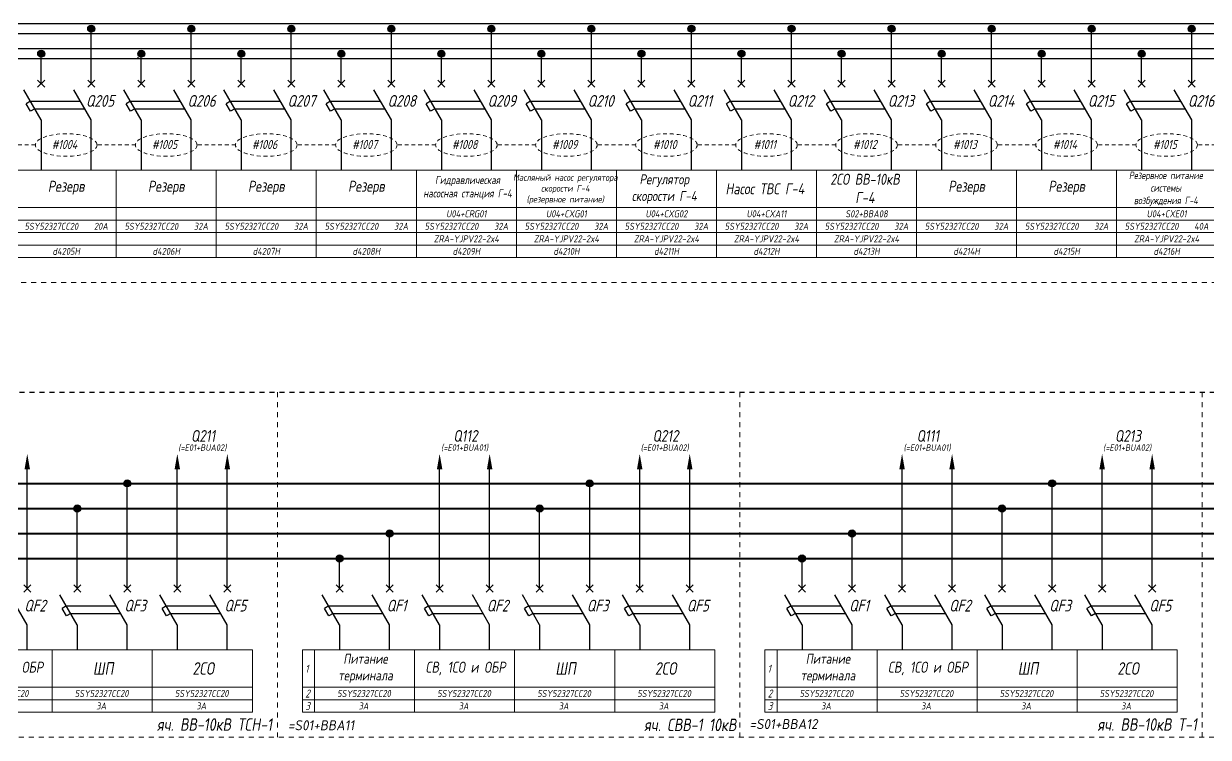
# Model space of a CAD drawing. Header units: millimetres. Extents: x 2704 to 4357, y 2919 to 4427.
# Drawn here: x 3487.6 to 3724.4, y 3767.6 to 3910.2 of the extents above; entities that cross this region are included whole.
import ezdxf
from ezdxf.enums import TextEntityAlignment as Align

# ---------------------------------------------------------------- set-up
doc = ezdxf.new("R2010")
doc.units = ezdxf.units.MM
doc.linetypes.add('JIS_02_0.7', pattern=[1.35, 0.75, -0.6])
doc.linetypes.add('JIS_02_1.0', pattern=[2, 1, -1])
doc.styles.add('eskdw', font='', dxfattribs={"oblique": 10})
doc.styles.get("Standard").update_dxf_attribs({"font": '', "oblique": 10, "height": 2.5})
doc.styles.add('Гост', font='', dxfattribs={"oblique": 10, "height": 1.4})
doc.styles.get('eskdw').set_extended_font_data('GOST type A')
doc.styles.get('Standard').set_extended_font_data('GOST type A')
doc.styles.get('Гост').set_extended_font_data('GOST type A')

msp = doc.modelspace()

# ---------------------------------------------------------------- hatches: boundary and pattern name
for points in [[(3501.76, 3909.24, 1), (3500.36, 3909.24, 1)], [(3521.76, 3909.24, 1), (3520.36, 3909.24, 1)], [(3521.76, 3909.24, 1), (3520.36, 3909.24, 1)], [(3541.76, 3909.24, 1), (3540.36, 3909.24, 1)], [(3561.76, 3909.24, 1), (3560.36, 3909.24, 1)], [(3581.76, 3909.24, 1), (3580.36, 3909.24, 1)], [(3601.76, 3909.24, 1), (3600.36, 3909.24, 1)], [(3621.76, 3909.24, 1), (3620.36, 3909.24, 1)], [(3641.76, 3909.24, 1), (3640.36, 3909.24, 1)], [(3661.76, 3909.24, 1), (3660.36, 3909.24, 1)], [(3681.76, 3909.24, 1), (3680.36, 3909.24, 1)], [(3701.76, 3909.24, 1), (3700.36, 3909.24, 1)], [(3721.76, 3909.24, 1), (3720.36, 3909.24, 1)], [(3491.76, 3904.24, 1), (3490.36, 3904.24, 1)], [(3491.76, 3904.24, 1), (3490.36, 3904.24, 1)], [(3511.76, 3904.24, 1), (3510.36, 3904.24, 1)], [(3511.76, 3904.24, 1), (3510.36, 3904.24, 1)], [(3531.76, 3904.24, 1), (3530.36, 3904.24, 1)], [(3551.76, 3904.24, 1), (3550.36, 3904.24, 1)], [(3571.76, 3904.24, 1), (3570.36, 3904.24, 1)], [(3571.76, 3904.24, 1), (3570.36, 3904.24, 1)], [(3591.76, 3904.24, 1), (3590.36, 3904.24, 1)], [(3591.76, 3904.24, 1), (3590.36, 3904.24, 1)], [(3611.76, 3904.24, 1), (3610.36, 3904.24, 1)], [(3611.76, 3904.24, 1), (3610.36, 3904.24, 1)], [(3631.76, 3904.24, 1), (3630.36, 3904.24, 1)], [(3631.76, 3904.24, 1), (3630.36, 3904.24, 1)], [(3651.76, 3904.24, 1), (3650.36, 3904.24, 1)], [(3651.76, 3904.24, 1), (3650.36, 3904.24, 1)], [(3671.76, 3904.24, 1), (3670.36, 3904.24, 1)], [(3671.76, 3904.24, 1), (3670.36, 3904.24, 1)], [(3691.76, 3904.24, 1), (3690.36, 3904.24, 1)], [(3691.76, 3904.24, 1), (3690.36, 3904.24, 1)], [(3711.76, 3904.24, 1), (3710.36, 3904.24, 1)], [(3711.76, 3904.24, 1), (3710.36, 3904.24, 1)], [(3508.97, 3818.37, 1), (3507.57, 3818.37, 1)], [(3508.97, 3818.37, 1), (3507.57, 3818.37, 1)], [(3601.41, 3818.37, 1), (3600.01, 3818.37, 1)], [(3601.41, 3818.37, 1), (3600.01, 3818.37, 1)], [(3693.86, 3818.37, 1), (3692.46, 3818.37, 1)], [(3693.86, 3818.37, 1), (3692.46, 3818.37, 1)], [(3498.97, 3813.37, 1), (3497.57, 3813.37, 1)], [(3498.97, 3813.37, 1), (3497.57, 3813.37, 1)], [(3591.41, 3813.37, 1), (3590.01, 3813.37, 1)], [(3591.41, 3813.37, 1), (3590.01, 3813.37, 1)], [(3683.86, 3813.37, 1), (3682.46, 3813.37, 1)], [(3683.86, 3813.37, 1), (3682.46, 3813.37, 1)], [(3561.41, 3808.37, 1), (3560.01, 3808.37, 1)], [(3561.41, 3808.37, 1), (3560.01, 3808.37, 1)], [(3653.86, 3808.37, 1), (3652.46, 3808.37, 1)], [(3653.86, 3808.37, 1), (3652.46, 3808.37, 1)], [(3551.41, 3803.37, 1), (3550.01, 3803.37, 1)], [(3551.41, 3803.37, 1), (3550.01, 3803.37, 1)], [(3551.41, 3803.37, 1), (3550.01, 3803.37, 1)], [(3643.86, 3803.37, 1), (3642.46, 3803.37, 1)], [(3643.86, 3803.37, 1), (3642.46, 3803.37, 1)], [(3643.86, 3803.37, 1), (3642.46, 3803.37, 1)]]:
    msp.add_hatch(color=256).paths.add_polyline_path(points)

# ---------------------------------------------------------------- linework, layer by layer
for p, q in [((3866.06, 3910.24), (3316.07, 3910.24)), ((3866.06, 3908.24), (3316.07, 3908.24)), ((3501.06, 3903.24), (3501.06, 3909.24)), ((3501.06, 3903.24), (3501.06, 3909.24)), ((3501.06, 3903.24), (3501.06, 3909.24)), ((3521.06, 3903.24), (3521.06, 3909.24)), ((3521.06, 3903.24), (3521.06, 3909.24)), ((3521.06, 3903.24), (3521.06, 3909.24)), ((3541.06, 3903.24), (3541.06, 3909.24)), ((3541.06, 3903.24), (3541.06, 3909.24)), ((3541.06, 3903.24), (3541.06, 3909.24)), ((3541.06, 3903.24), (3541.06, 3909.24)), ((3561.06, 3903.24), (3561.06, 3909.24)), ((3561.06, 3903.24), (3561.06, 3909.24)), ((3561.06, 3903.24), (3561.06, 3909.24)), ((3581.06, 3903.24), (3581.06, 3909.24)), ((3581.06, 3903.24), (3581.06, 3909.24)), ((3581.06, 3903.24), (3581.06, 3909.24)), ((3601.06, 3903.24), (3601.06, 3909.24)), ((3601.06, 3903.24), (3601.06, 3909.24)), ((3601.06, 3903.24), (3601.06, 3909.24)), ((3621.06, 3903.24), (3621.06, 3909.24)), ((3621.06, 3903.24), (3621.06, 3909.24)), ((3621.06, 3903.24), (3621.06, 3909.24)), ((3641.06, 3903.24), (3641.06, 3909.24)), ((3641.06, 3903.24), (3641.06, 3909.24)), ((3641.06, 3903.24), (3641.06, 3909.24)), ((3661.06, 3903.24), (3661.06, 3909.24)), ((3661.06, 3903.24), (3661.06, 3909.24)), ((3661.06, 3903.24), (3661.06, 3909.24)), ((3681.06, 3903.24), (3681.06, 3909.24)), ((3681.06, 3903.24), (3681.06, 3909.24)), ((3681.06, 3903.24), (3681.06, 3909.24)), ((3701.06, 3903.24), (3701.06, 3909.24)), ((3701.06, 3903.24), (3701.06, 3909.24)), ((3701.06, 3903.24), (3701.06, 3909.24)), ((3721.06, 3903.24), (3721.06, 3909.24)), ((3721.06, 3903.24), (3721.06, 3909.24)), ((3721.06, 3903.24), (3721.06, 3909.24)), ((3866.06, 3905.24), (3316.07, 3905.24)), ((3861.06, 3903.24), (3316.07, 3903.24)), ((3491.06, 3903.24), (3491.06, 3904.24)), ((3491.06, 3903.24), (3491.06, 3904.24)), ((3491.06, 3898.24), (3491.06, 3903.24)), ((3501.06, 3898.24), (3501.06, 3903.24)), ((3501.06, 3898.24), (3501.06, 3903.24)), ((3510.47, 3903.24), (3510.47, 3903.54)), ((3511.06, 3903.24), (3511.06, 3904.24)), ((3511.06, 3903.24), (3511.06, 3904.24)), ((3511.06, 3898.24), (3511.06, 3903.24)), ((3521.06, 3898.24), (3521.06, 3903.24)), ((3521.06, 3898.24), (3521.06, 3903.24)), ((3531.06, 3903.24), (3531.06, 3904.24)), ((3531.06, 3903.24), (3531.06, 3904.24)), ((3531.06, 3898.24), (3531.06, 3903.24)), ((3541.06, 3898.24), (3541.06, 3903.24)), ((3541.06, 3898.24), (3541.06, 3903.24)), ((3541.06, 3898.24), (3541.06, 3903.24)), ((3541.06, 3898.24), (3541.06, 3903.24)), ((3551.06, 3903.24), (3551.06, 3904.24)), ((3551.06, 3903.24), (3551.06, 3904.24)), ((3551.06, 3898.24), (3551.06, 3903.24)), ((3551.06, 3898.24), (3551.06, 3903.24)), ((3561.06, 3898.24), (3561.06, 3903.24)), ((3561.06, 3898.24), (3561.06, 3903.24)), ((3571.06, 3898.24), (3571.06, 3904.24)), ((3581.06, 3898.24), (3581.06, 3903.24)), ((3581.06, 3898.24), (3581.06, 3903.24)), ((3591.06, 3898.24), (3591.06, 3904.24)), ((3601.06, 3898.24), (3601.06, 3903.24)), ((3601.06, 3898.24), (3601.06, 3903.24)), ((3611.06, 3898.24), (3611.06, 3904.24)), ((3621.06, 3898.24), (3621.06, 3903.24)), ((3621.06, 3898.24), (3621.06, 3903.24)), ((3631.06, 3898.24), (3631.06, 3904.24)), ((3641.06, 3898.24), (3641.06, 3903.24)), ((3641.06, 3898.24), (3641.06, 3903.24)), ((3651.06, 3898.24), (3651.06, 3904.24)), ((3661.06, 3898.24), (3661.06, 3903.24)), ((3661.06, 3898.24), (3661.06, 3903.24)), ((3671.06, 3898.24), (3671.06, 3904.24)), ((3681.06, 3898.24), (3681.06, 3903.24)), ((3681.06, 3898.24), (3681.06, 3903.24)), ((3691.06, 3898.24), (3691.06, 3904.24)), ((3701.06, 3898.24), (3701.06, 3903.24)), ((3701.06, 3898.24), (3701.06, 3903.24)), ((3711.06, 3898.24), (3711.06, 3904.24)), ((3721.06, 3898.24), (3721.06, 3903.24)), ((3721.06, 3898.24), (3721.06, 3903.24)), ((3490.35, 3897.53), (3491.76, 3898.95)), ((3491.76, 3897.53), (3490.35, 3898.95)), ((3500.35, 3897.53), (3501.76, 3898.95)), ((3501.76, 3897.53), (3500.35, 3898.95)), ((3510.35, 3897.53), (3511.76, 3898.95)), ((3511.76, 3897.53), (3510.35, 3898.95)), ((3520.35, 3897.53), (3521.76, 3898.95)), ((3521.76, 3897.53), (3520.35, 3898.95)), ((3530.35, 3897.53), (3531.76, 3898.95)), ((3531.76, 3897.53), (3530.35, 3898.95)), ((3540.35, 3897.53), (3541.76, 3898.95)), ((3541.76, 3897.53), (3540.35, 3898.95)), ((3540.35, 3897.53), (3541.76, 3898.95)), ((3541.76, 3897.53), (3540.35, 3898.95)), ((3550.35, 3897.53), (3551.76, 3898.95)), ((3551.76, 3897.53), (3550.35, 3898.95)), ((3550.35, 3897.53), (3551.76, 3898.95)), ((3551.76, 3897.53), (3550.35, 3898.95)), ((3560.35, 3897.53), (3561.76, 3898.95)), ((3561.76, 3897.53), (3560.35, 3898.95)), ((3570.35, 3897.53), (3571.76, 3898.95)), ((3571.76, 3897.53), (3570.35, 3898.95)), ((3580.35, 3897.53), (3581.76, 3898.95)), ((3581.76, 3897.53), (3580.35, 3898.95)), ((3590.35, 3897.53), (3591.76, 3898.95)), ((3591.76, 3897.53), (3590.35, 3898.95)), ((3600.35, 3897.53), (3601.76, 3898.95)), ((3601.76, 3897.53), (3600.35, 3898.95)), ((3610.35, 3897.53), (3611.76, 3898.95)), ((3611.76, 3897.53), (3610.35, 3898.95)), ((3620.35, 3897.53), (3621.76, 3898.95)), ((3621.76, 3897.53), (3620.35, 3898.95)), ((3630.35, 3897.53), (3631.76, 3898.95)), ((3631.76, 3897.53), (3630.35, 3898.95)), ((3640.35, 3897.53), (3641.76, 3898.95)), ((3641.76, 3897.53), (3640.35, 3898.95)), ((3650.35, 3897.53), (3651.76, 3898.95)), ((3651.76, 3897.53), (3650.35, 3898.95)), ((3660.35, 3897.53), (3661.76, 3898.95)), ((3661.76, 3897.53), (3660.35, 3898.95)), ((3670.35, 3897.53), (3671.76, 3898.95)), ((3671.76, 3897.53), (3670.35, 3898.95)), ((3680.35, 3897.53), (3681.76, 3898.95)), ((3681.76, 3897.53), (3680.35, 3898.95)), ((3690.35, 3897.53), (3691.76, 3898.95)), ((3691.76, 3897.53), (3690.35, 3898.95)), ((3700.35, 3897.53), (3701.76, 3898.95)), ((3701.76, 3897.53), (3700.35, 3898.95)), ((3710.35, 3897.53), (3711.76, 3898.95)), ((3711.76, 3897.53), (3710.35, 3898.95)), ((3720.35, 3897.53), (3721.76, 3898.95)), ((3721.76, 3897.53), (3720.35, 3898.95)), ((3491.06, 3891), (3487.59, 3897)), ((3501.06, 3891), (3497.59, 3897)), ((3511.06, 3891), (3507.59, 3897)), ((3521.06, 3891), (3517.59, 3897)), ((3531.06, 3891), (3527.59, 3897)), ((3541.06, 3891), (3537.59, 3897)), ((3541.06, 3891), (3537.59, 3897)), ((3551.06, 3891), (3547.59, 3897)), ((3551.06, 3891), (3547.59, 3897)), ((3561.06, 3891), (3557.59, 3897)), ((3571.06, 3891), (3567.59, 3897)), ((3581.06, 3891), (3577.59, 3897)), ((3591.06, 3891), (3587.59, 3897)), ((3601.06, 3891), (3597.59, 3897)), ((3611.06, 3891), (3607.59, 3897)), ((3621.06, 3891), (3617.59, 3897)), ((3631.06, 3891), (3627.59, 3897)), ((3641.06, 3891), (3637.59, 3897)), ((3651.06, 3891), (3647.59, 3897)), ((3661.06, 3891), (3657.59, 3897)), ((3671.06, 3891), (3667.59, 3897)), ((3681.06, 3891), (3677.59, 3897)), ((3691.06, 3891), (3687.59, 3897)), ((3701.06, 3891), (3697.59, 3897)), ((3711.06, 3891), (3707.59, 3897)), ((3721.06, 3891), (3717.59, 3897)), ((3488.89, 3894.75), (3488.03, 3894.25)), ((3488.89, 3892.75), (3488.03, 3894.25)), ((3488.89, 3894.75), (3498.89, 3894.75)), ((3498.46, 3895.5), (3498.46, 3895.5)), ((3508.89, 3894.75), (3508.03, 3894.25)), ((3508.89, 3892.75), (3508.03, 3894.25)), ((3508.89, 3894.75), (3518.89, 3894.75)), ((3518.46, 3895.5), (3518.46, 3895.5)), ((3528.89, 3894.75), (3528.03, 3894.25)), ((3528.89, 3892.75), (3528.03, 3894.25)), ((3528.89, 3894.75), (3538.89, 3894.75)), ((3538.46, 3895.5), (3538.46, 3895.5)), ((3538.46, 3895.5), (3538.46, 3895.5)), ((3548.89, 3894.75), (3548.03, 3894.25)), ((3548.89, 3894.75), (3548.03, 3894.25)), ((3548.89, 3892.75), (3548.03, 3894.25)), ((3548.89, 3892.75), (3548.03, 3894.25)), ((3548.89, 3894.75), (3558.89, 3894.75)), ((3548.89, 3894.75), (3558.89, 3894.75)), ((3558.46, 3895.5), (3558.46, 3895.5)), ((3568.89, 3894.75), (3568.03, 3894.25)), ((3568.89, 3892.75), (3568.03, 3894.25)), ((3568.89, 3894.75), (3578.89, 3894.75)), ((3578.46, 3895.5), (3578.46, 3895.5)), ((3588.89, 3894.75), (3588.03, 3894.25)), ((3588.89, 3892.75), (3588.03, 3894.25)), ((3588.89, 3894.75), (3598.89, 3894.75)), ((3598.46, 3895.5), (3598.46, 3895.5)), ((3608.89, 3894.75), (3608.03, 3894.25)), ((3608.89, 3892.75), (3608.03, 3894.25)), ((3608.89, 3894.75), (3618.89, 3894.75)), ((3618.46, 3895.5), (3618.46, 3895.5)), ((3628.89, 3894.75), (3628.03, 3894.25)), ((3628.89, 3892.75), (3628.03, 3894.25)), ((3628.89, 3894.75), (3638.89, 3894.75)), ((3638.46, 3895.5), (3638.46, 3895.5)), ((3648.89, 3894.75), (3648.03, 3894.25)), ((3648.89, 3892.75), (3648.03, 3894.25)), ((3648.89, 3894.75), (3658.89, 3894.75)), ((3658.46, 3895.5), (3658.46, 3895.5)), ((3668.89, 3894.75), (3668.03, 3894.25)), ((3668.89, 3892.75), (3668.03, 3894.25)), ((3668.89, 3894.75), (3678.89, 3894.75)), ((3678.46, 3895.5), (3678.46, 3895.5)), ((3688.89, 3894.75), (3688.03, 3894.25)), ((3688.89, 3892.75), (3688.03, 3894.25)), ((3688.89, 3894.75), (3698.89, 3894.75)), ((3698.46, 3895.5), (3698.46, 3895.5)), ((3708.89, 3894.75), (3708.03, 3894.25)), ((3708.89, 3892.75), (3708.03, 3894.25)), ((3708.89, 3894.75), (3718.89, 3894.75)), ((3718.46, 3895.5), (3718.46, 3895.5)), ((3489.76, 3893.25), (3488.89, 3892.75)), ((3489.76, 3893.25), (3499.76, 3893.25)), ((3509.76, 3893.25), (3508.89, 3892.75)), ((3509.76, 3893.25), (3519.76, 3893.25)), ((3529.76, 3893.25), (3528.89, 3892.75)), ((3529.76, 3893.25), (3539.76, 3893.25)), ((3549.76, 3893.25), (3548.89, 3892.75)), ((3549.76, 3893.25), (3548.89, 3892.75)), ((3549.76, 3893.25), (3559.76, 3893.25)), ((3549.76, 3893.25), (3559.76, 3893.25)), ((3569.76, 3893.25), (3568.89, 3892.75)), ((3569.76, 3893.25), (3579.76, 3893.25)), ((3589.76, 3893.25), (3588.89, 3892.75)), ((3589.76, 3893.25), (3599.76, 3893.25)), ((3609.76, 3893.25), (3608.89, 3892.75)), ((3609.76, 3893.25), (3619.76, 3893.25)), ((3629.76, 3893.25), (3628.89, 3892.75)), ((3629.76, 3893.25), (3639.76, 3893.25)), ((3649.76, 3893.25), (3648.89, 3892.75)), ((3649.76, 3893.25), (3659.76, 3893.25)), ((3669.76, 3893.25), (3668.89, 3892.75)), ((3669.76, 3893.25), (3679.76, 3893.25)), ((3689.76, 3893.25), (3688.89, 3892.75)), ((3689.76, 3893.25), (3699.76, 3893.25)), ((3709.76, 3893.25), (3708.89, 3892.75)), ((3709.76, 3893.25), (3719.76, 3893.25)), ((3491.06, 3891), (3491.06, 3886)), ((3501.06, 3886), (3501.06, 3891)), ((3511.06, 3891), (3511.06, 3886)), ((3521.06, 3886), (3521.06, 3891)), ((3531.06, 3891), (3531.06, 3886)), ((3541.06, 3886), (3541.06, 3891)), ((3541.06, 3886), (3541.06, 3891)), ((3551.06, 3891), (3551.06, 3886)), ((3551.06, 3891), (3551.06, 3886)), ((3561.06, 3886), (3561.06, 3891)), ((3571.06, 3891), (3571.06, 3886)), ((3581.06, 3886), (3581.06, 3891)), ((3591.06, 3891), (3591.06, 3886)), ((3601.06, 3886), (3601.06, 3891)), ((3611.06, 3891), (3611.06, 3886)), ((3621.06, 3886), (3621.06, 3891)), ((3631.06, 3891), (3631.06, 3886)), ((3641.06, 3886), (3641.06, 3891)), ((3651.06, 3891), (3651.06, 3886)), ((3661.06, 3886), (3661.06, 3891)), ((3671.06, 3891), (3671.06, 3886)), ((3681.06, 3886), (3681.06, 3891)), ((3691.06, 3891), (3691.06, 3886)), ((3701.06, 3886), (3701.06, 3891)), ((3711.06, 3891), (3711.06, 3886)), ((3721.06, 3886), (3721.06, 3891)), ((3491.06, 3886), (3491.06, 3881)), ((3501.06, 3881), (3501.06, 3886)), ((3511.06, 3886), (3511.06, 3881)), ((3521.06, 3881), (3521.06, 3886)), ((3531.06, 3886), (3531.06, 3881)), ((3541.06, 3881), (3541.06, 3886)), ((3541.06, 3881), (3541.06, 3886)), ((3551.06, 3886), (3551.06, 3881)), ((3551.06, 3886), (3551.06, 3881)), ((3561.06, 3881), (3561.06, 3886)), ((3571.06, 3886), (3571.06, 3881)), ((3581.06, 3881), (3581.06, 3886)), ((3591.06, 3886), (3591.06, 3881)), ((3601.06, 3881), (3601.06, 3886)), ((3611.06, 3886), (3611.06, 3881)), ((3621.06, 3881), (3621.06, 3886)), ((3631.06, 3886), (3631.06, 3881)), ((3641.06, 3881), (3641.06, 3886)), ((3651.06, 3886), (3651.06, 3881)), ((3661.06, 3881), (3661.06, 3886)), ((3671.06, 3886), (3671.06, 3881)), ((3681.06, 3881), (3681.06, 3886)), ((3691.06, 3886), (3691.06, 3881)), ((3701.06, 3881), (3701.06, 3886)), ((3711.06, 3886), (3711.06, 3881)), ((3721.06, 3881), (3721.06, 3886)), ((3488.27, 3818.37), (3488.27, 3821.2)), ((3518.27, 3818.37), (3518.27, 3821.2)), ((3528.27, 3818.37), (3528.27, 3821.2)), ((3570.71, 3818.37), (3570.71, 3821.2)), ((3580.71, 3818.37), (3580.71, 3821.2)), ((3610.71, 3818.37), (3610.71, 3821.2)), ((3620.71, 3818.37), (3620.71, 3821.2)), ((3663.16, 3818.37), (3663.16, 3821.2)), ((3673.16, 3818.37), (3673.16, 3821.2)), ((3703.16, 3818.37), (3703.16, 3821.2)), ((3713.16, 3818.37), (3713.16, 3821.2)), ((3488.27, 3802.37), (3488.27, 3818.37)), ((3508.27, 3802.37), (3508.27, 3818.37)), ((3518.27, 3802.37), (3518.27, 3818.37)), ((3528.27, 3802.37), (3528.27, 3818.37)), ((3570.71, 3802.37), (3570.71, 3818.37)), ((3580.71, 3802.37), (3580.71, 3818.37)), ((3600.71, 3802.37), (3600.71, 3818.37)), ((3610.71, 3802.37), (3610.71, 3818.37)), ((3620.71, 3802.37), (3620.71, 3818.37)), ((3663.16, 3802.37), (3663.16, 3818.37)), ((3673.16, 3802.37), (3673.16, 3818.37)), ((3693.16, 3802.37), (3693.16, 3818.37)), ((3703.16, 3802.37), (3703.16, 3818.37)), ((3713.16, 3802.37), (3713.16, 3818.37)), ((3498.27, 3802.37), (3498.27, 3813.37)), ((3590.71, 3802.37), (3590.71, 3813.37)), ((3683.16, 3802.37), (3683.16, 3813.37)), ((3560.71, 3802.37), (3560.71, 3808.37)), ((3560.71, 3802.37), (3560.71, 3808.37)), ((3560.71, 3802.37), (3560.71, 3808.37)), ((3653.16, 3802.37), (3653.16, 3808.37)), ((3653.16, 3802.37), (3653.16, 3808.37)), ((3653.16, 3802.37), (3653.16, 3808.37)), ((3488.27, 3797.37), (3488.27, 3802.37)), ((3488.27, 3797.37), (3488.27, 3802.37)), ((3498.27, 3797.37), (3498.27, 3802.37)), ((3508.27, 3797.37), (3508.27, 3802.37)), ((3508.27, 3797.37), (3508.27, 3802.37)), ((3518.27, 3797.37), (3518.27, 3802.37)), ((3528.27, 3797.37), (3528.27, 3802.37)), ((3528.27, 3797.37), (3528.27, 3802.37)), ((3550.71, 3802.37), (3550.71, 3803.37)), ((3550.71, 3802.37), (3550.71, 3803.37)), ((3550.71, 3797.37), (3550.71, 3802.37)), ((3560.71, 3797.37), (3560.71, 3802.37)), ((3560.71, 3797.37), (3560.71, 3802.37)), ((3570.71, 3797.37), (3570.71, 3802.37)), ((3580.71, 3797.37), (3580.71, 3802.37)), ((3580.71, 3797.37), (3580.71, 3802.37)), ((3590.71, 3797.37), (3590.71, 3802.37)), ((3600.71, 3797.37), (3600.71, 3802.37)), ((3600.71, 3797.37), (3600.71, 3802.37)), ((3610.71, 3797.37), (3610.71, 3802.37)), ((3620.71, 3797.37), (3620.71, 3802.37)), ((3620.71, 3797.37), (3620.71, 3802.37)), ((3643.16, 3802.37), (3643.16, 3803.37)), ((3643.16, 3802.37), (3643.16, 3803.37)), ((3643.16, 3797.37), (3643.16, 3802.37)), ((3653.16, 3797.37), (3653.16, 3802.37)), ((3653.16, 3797.37), (3653.16, 3802.37)), ((3663.16, 3797.37), (3663.16, 3802.37)), ((3673.16, 3797.37), (3673.16, 3802.37)), ((3673.16, 3797.37), (3673.16, 3802.37)), ((3683.16, 3797.37), (3683.16, 3802.37)), ((3693.16, 3797.37), (3693.16, 3802.37)), ((3693.16, 3797.37), (3693.16, 3802.37)), ((3703.16, 3797.37), (3703.16, 3802.37)), ((3713.16, 3797.37), (3713.16, 3802.37)), ((3713.16, 3797.37), (3713.16, 3802.37)), ((3487.56, 3796.67), (3488.97, 3798.08)), ((3488.97, 3796.67), (3487.56, 3798.08)), ((3497.56, 3796.67), (3498.97, 3798.08)), ((3498.97, 3796.67), (3497.56, 3798.08)), ((3507.56, 3796.67), (3508.97, 3798.08)), ((3508.97, 3796.67), (3507.56, 3798.08)), ((3517.56, 3796.67), (3518.97, 3798.08)), ((3518.97, 3796.67), (3517.56, 3798.08)), ((3527.56, 3796.67), (3528.97, 3798.08)), ((3528.97, 3796.67), (3527.56, 3798.08)), ((3550.01, 3796.67), (3551.42, 3798.08)), ((3551.42, 3796.67), (3550.01, 3798.08)), ((3560.01, 3796.67), (3561.42, 3798.08)), ((3561.42, 3796.67), (3560.01, 3798.08)), ((3570.01, 3796.67), (3571.42, 3798.08)), ((3571.42, 3796.67), (3570.01, 3798.08)), ((3580.01, 3796.67), (3581.42, 3798.08)), ((3581.42, 3796.67), (3580.01, 3798.08)), ((3590.01, 3796.67), (3591.42, 3798.08)), ((3591.42, 3796.67), (3590.01, 3798.08)), ((3600.01, 3796.67), (3601.42, 3798.08)), ((3601.42, 3796.67), (3600.01, 3798.08)), ((3610.01, 3796.67), (3611.42, 3798.08)), ((3611.42, 3796.67), (3610.01, 3798.08)), ((3620.01, 3796.67), (3621.42, 3798.08)), ((3621.42, 3796.67), (3620.01, 3798.08)), ((3642.45, 3796.67), (3643.87, 3798.08)), ((3643.87, 3796.67), (3642.45, 3798.08)), ((3652.45, 3796.67), (3653.87, 3798.08)), ((3653.87, 3796.67), (3652.45, 3798.08)), ((3662.45, 3796.67), (3663.87, 3798.08)), ((3663.87, 3796.67), (3662.45, 3798.08)), ((3672.45, 3796.67), (3673.87, 3798.08)), ((3673.87, 3796.67), (3672.45, 3798.08)), ((3682.45, 3796.67), (3683.87, 3798.08)), ((3683.87, 3796.67), (3682.45, 3798.08)), ((3692.45, 3796.67), (3693.87, 3798.08)), ((3693.87, 3796.67), (3692.45, 3798.08)), ((3702.45, 3796.67), (3703.87, 3798.08)), ((3703.87, 3796.67), (3702.45, 3798.08)), ((3712.45, 3796.67), (3713.87, 3798.08)), ((3713.87, 3796.67), (3712.45, 3798.08)), ((3488.27, 3790.14), (3484.8, 3796.14)), ((3498.27, 3790.14), (3494.8, 3796.14)), ((3508.27, 3790.14), (3504.8, 3796.14)), ((3505.67, 3794.64), (3505.67, 3794.64)), ((3518.27, 3790.14), (3514.8, 3796.14)), ((3528.27, 3790.14), (3524.8, 3796.14)), ((3550.71, 3790.14), (3547.25, 3796.14)), ((3560.71, 3790.14), (3557.25, 3796.14)), ((3558.12, 3794.64), (3558.12, 3794.64)), ((3570.71, 3790.14), (3567.25, 3796.14)), ((3580.71, 3790.14), (3577.25, 3796.14)), ((3578.12, 3794.64), (3578.12, 3794.64)), ((3590.71, 3790.14), (3587.25, 3796.14)), ((3600.71, 3790.14), (3597.25, 3796.14)), ((3598.12, 3794.64), (3598.12, 3794.64)), ((3610.71, 3790.14), (3607.25, 3796.14)), ((3620.71, 3790.14), (3617.25, 3796.14)), ((3643.16, 3790.14), (3639.7, 3796.14)), ((3653.16, 3790.14), (3649.7, 3796.14)), ((3650.56, 3794.64), (3650.56, 3794.64)), ((3663.16, 3790.14), (3659.7, 3796.14)), ((3673.16, 3790.14), (3669.7, 3796.14)), ((3670.56, 3794.64), (3670.56, 3794.64)), ((3683.16, 3790.14), (3679.7, 3796.14)), ((3693.16, 3790.14), (3689.7, 3796.14)), ((3690.56, 3794.64), (3690.56, 3794.64)), ((3703.16, 3790.14), (3699.7, 3796.14)), ((3713.16, 3790.14), (3709.7, 3796.14)), ((3710.56, 3794.64), (3710.56, 3794.64)), ((3496.1, 3793.89), (3495.24, 3793.39)), ((3496.1, 3791.89), (3495.24, 3793.39)), ((3496.1, 3793.89), (3506.1, 3793.89)), ((3496.97, 3792.39), (3496.1, 3791.89)), ((3496.97, 3792.39), (3506.97, 3792.39)), ((3516.1, 3793.89), (3515.24, 3793.39)), ((3516.1, 3791.89), (3515.24, 3793.39)), ((3516.1, 3793.89), (3526.1, 3793.89)), ((3516.97, 3792.39), (3516.1, 3791.89)), ((3516.97, 3792.39), (3526.97, 3792.39)), ((3548.55, 3793.89), (3547.68, 3793.39)), ((3548.55, 3791.89), (3547.68, 3793.39)), ((3548.55, 3793.89), (3558.55, 3793.89)), ((3549.41, 3792.39), (3548.55, 3791.89)), ((3549.41, 3792.39), (3559.41, 3792.39)), ((3568.55, 3793.89), (3567.68, 3793.39)), ((3568.55, 3791.89), (3567.68, 3793.39)), ((3568.55, 3793.89), (3578.55, 3793.89)), ((3569.41, 3792.39), (3568.55, 3791.89)), ((3569.41, 3792.39), (3579.41, 3792.39)), ((3588.55, 3793.89), (3587.68, 3793.39)), ((3588.55, 3791.89), (3587.68, 3793.39)), ((3588.55, 3793.89), (3598.55, 3793.89)), ((3589.41, 3792.39), (3588.55, 3791.89)), ((3589.41, 3792.39), (3599.41, 3792.39)), ((3608.55, 3793.89), (3607.68, 3793.39)), ((3608.55, 3791.89), (3607.68, 3793.39)), ((3608.55, 3793.89), (3618.55, 3793.89)), ((3609.41, 3792.39), (3608.55, 3791.89)), ((3609.41, 3792.39), (3619.41, 3792.39)), ((3641, 3793.89), (3640.13, 3793.39)), ((3641, 3791.89), (3640.13, 3793.39)), ((3641, 3793.89), (3651, 3793.89)), ((3641.86, 3792.39), (3641, 3791.89)), ((3641.86, 3792.39), (3651.86, 3792.39)), ((3661, 3793.89), (3660.13, 3793.39)), ((3661, 3791.89), (3660.13, 3793.39)), ((3661, 3793.89), (3671, 3793.89)), ((3661.86, 3792.39), (3661, 3791.89)), ((3661.86, 3792.39), (3671.86, 3792.39)), ((3681, 3793.89), (3680.13, 3793.39)), ((3681, 3791.89), (3680.13, 3793.39)), ((3681, 3793.89), (3691, 3793.89)), ((3681.86, 3792.39), (3681, 3791.89)), ((3681.86, 3792.39), (3691.86, 3792.39)), ((3701, 3793.89), (3700.13, 3793.39)), ((3701, 3791.89), (3700.13, 3793.39)), ((3701, 3793.89), (3711, 3793.89)), ((3701.86, 3792.39), (3701, 3791.89)), ((3701.86, 3792.39), (3711.86, 3792.39)), ((3488.27, 3785.14), (3488.27, 3790.14)), ((3498.27, 3790.14), (3498.27, 3785.14)), ((3508.27, 3785.14), (3508.27, 3790.14)), ((3518.27, 3790.14), (3518.27, 3785.14)), ((3528.27, 3785.14), (3528.27, 3790.14)), ((3550.71, 3790.14), (3550.71, 3785.14)), ((3560.71, 3785.14), (3560.71, 3790.14)), ((3570.71, 3790.14), (3570.71, 3785.14)), ((3580.71, 3785.14), (3580.71, 3790.14)), ((3590.71, 3790.14), (3590.71, 3785.14)), ((3600.71, 3785.14), (3600.71, 3790.14)), ((3610.71, 3790.14), (3610.71, 3785.14)), ((3620.71, 3785.14), (3620.71, 3790.14)), ((3643.16, 3790.14), (3643.16, 3785.14)), ((3653.16, 3785.14), (3653.16, 3790.14)), ((3663.16, 3790.14), (3663.16, 3785.14)), ((3673.16, 3785.14), (3673.16, 3790.14)), ((3683.16, 3790.14), (3683.16, 3785.14)), ((3693.16, 3785.14), (3693.16, 3790.14)), ((3703.16, 3790.14), (3703.16, 3785.14)), ((3713.16, 3785.14), (3713.16, 3790.14))]:
    msp.add_line(p, q)
at = {"linetype": 'JIS_02_0.7', "lineweight": 13}
for p, q in [((3489.9, 3886), (3482.22, 3886)), ((3509.9, 3886), (3502.22, 3886)), ((3529.9, 3886), (3522.22, 3886)), ((3549.9, 3886), (3542.22, 3886)), ((3549.9, 3886), (3542.22, 3886)), ((3569.9, 3886), (3562.22, 3886)), ((3589.9, 3886), (3582.22, 3886)), ((3609.9, 3886), (3602.22, 3886)), ((3629.9, 3886), (3622.22, 3886)), ((3649.9, 3886), (3642.22, 3886)), ((3669.9, 3886), (3662.22, 3886)), ((3689.9, 3886), (3682.22, 3886)), ((3709.9, 3886), (3702.22, 3886)), ((3729.9, 3886), (3722.22, 3886))]:
    msp.add_line(p, q, dxfattribs=at)
at = {"lineweight": 9}
for p, q in [((3408.5, 3881), (3806.06, 3881)), ((3506.06, 3881), (3506.06, 3863.5)), ((3526.06, 3881), (3526.06, 3863.5)), ((3546.06, 3881), (3546.06, 3863.5)), ((3546.06, 3881), (3546.06, 3863.5)), ((3566.06, 3863.5), (3566.06, 3881)), ((3566.06, 3881), (3566.06, 3863.5)), ((3566.06, 3881), (3566.06, 3863.5)), ((3586.06, 3881), (3586.06, 3863.5)), ((3606.06, 3881), (3606.06, 3863.5)), ((3626.06, 3881), (3626.06, 3863.5)), ((3646.06, 3881), (3646.06, 3863.5)), ((3666.06, 3881), (3666.06, 3863.5)), ((3686.06, 3881), (3686.06, 3863.5)), ((3706.06, 3881), (3706.06, 3863.5)), ((3408.5, 3873.5), (3806.06, 3873.5)), ((3408.5, 3871), (3806.06, 3871)), ((3408.5, 3868.5), (3806.06, 3868.5)), ((3408.5, 3866), (3806.06, 3866)), ((3408.5, 3863.5), (3806.06, 3863.5)), ((3473.27, 3785.14), (3493.27, 3785.14)), ((3493.27, 3785.14), (3493.27, 3772.64)), ((3493.27, 3785.14), (3513.27, 3785.14)), ((3513.27, 3785.14), (3513.27, 3772.64)), ((3513.27, 3785.14), (3533.27, 3785.14)), ((3533.27, 3785.14), (3533.27, 3772.64)), ((3543.27, 3785.14), (3545.71, 3785.14)), ((3543.27, 3785.14), (3543.27, 3772.64)), ((3545.71, 3785.14), (3545.71, 3772.64)), ((3545.71, 3785.14), (3545.71, 3772.64)), ((3545.71, 3785.14), (3565.71, 3785.14)), ((3565.71, 3785.14), (3565.71, 3772.64)), ((3565.71, 3785.14), (3585.71, 3785.14)), ((3585.71, 3785.14), (3585.71, 3772.64)), ((3585.71, 3785.14), (3605.71, 3785.14)), ((3605.71, 3785.14), (3605.71, 3772.64)), ((3605.71, 3785.14), (3625.71, 3785.14)), ((3625.71, 3785.14), (3625.71, 3772.64)), ((3635.71, 3785.14), (3638.16, 3785.14)), ((3635.71, 3785.14), (3635.71, 3772.64)), ((3638.16, 3785.14), (3638.16, 3772.64)), ((3638.16, 3785.14), (3638.16, 3772.64)), ((3638.16, 3785.14), (3658.16, 3785.14)), ((3658.16, 3785.14), (3658.16, 3772.64)), ((3658.16, 3785.14), (3678.16, 3785.14)), ((3678.16, 3785.14), (3678.16, 3772.64)), ((3678.16, 3785.14), (3698.16, 3785.14)), ((3698.16, 3785.14), (3698.16, 3772.64)), ((3698.16, 3785.14), (3718.16, 3785.14)), ((3718.16, 3785.14), (3718.16, 3772.64)), ((3545.71, 3780.14), (3545.71, 3772.64)), ((3545.71, 3780.14), (3545.71, 3772.64)), ((3545.71, 3780.14), (3545.71, 3772.64)), ((3638.16, 3780.14), (3638.16, 3772.64)), ((3638.16, 3780.14), (3638.16, 3772.64)), ((3638.16, 3780.14), (3638.16, 3772.64)), ((3470.82, 3777.64), (3493.27, 3777.64)), ((3490.82, 3777.64), (3513.27, 3777.64)), ((3510.82, 3777.64), (3533.27, 3777.64)), ((3543.27, 3777.64), (3565.71, 3777.64)), ((3563.27, 3777.64), (3585.71, 3777.64)), ((3583.27, 3777.64), (3605.71, 3777.64)), ((3603.27, 3777.64), (3625.71, 3777.64)), ((3635.71, 3777.64), (3658.16, 3777.64)), ((3655.71, 3777.64), (3678.16, 3777.64)), ((3675.71, 3777.64), (3698.16, 3777.64)), ((3695.71, 3777.64), (3718.16, 3777.64)), ((3473.27, 3775.14), (3493.27, 3775.14)), ((3493.27, 3775.14), (3513.27, 3775.14)), ((3513.27, 3775.14), (3533.27, 3775.14)), ((3543.27, 3775.14), (3545.71, 3775.14)), ((3545.71, 3775.14), (3565.71, 3775.14)), ((3565.71, 3775.14), (3585.71, 3775.14)), ((3585.71, 3775.14), (3605.71, 3775.14)), ((3605.71, 3775.14), (3625.71, 3775.14)), ((3635.71, 3775.14), (3638.16, 3775.14)), ((3638.16, 3775.14), (3658.16, 3775.14)), ((3658.16, 3775.14), (3678.16, 3775.14)), ((3678.16, 3775.14), (3698.16, 3775.14)), ((3698.16, 3775.14), (3718.16, 3775.14)), ((3473.27, 3772.64), (3493.27, 3772.64)), ((3493.27, 3772.64), (3513.27, 3772.64)), ((3513.27, 3772.64), (3533.27, 3772.64)), ((3543.27, 3772.64), (3545.71, 3772.64)), ((3545.71, 3772.64), (3565.71, 3772.64)), ((3565.71, 3772.64), (3585.71, 3772.64)), ((3585.71, 3772.64), (3605.71, 3772.64)), ((3605.71, 3772.64), (3625.71, 3772.64)), ((3635.71, 3772.64), (3638.16, 3772.64)), ((3638.16, 3772.64), (3658.16, 3772.64)), ((3658.16, 3772.64), (3678.16, 3772.64)), ((3678.16, 3772.64), (3698.16, 3772.64)), ((3698.16, 3772.64), (3718.16, 3772.64))]:
    msp.add_line(p, q, dxfattribs=at)
at = {"linetype": 'JIS_02_1.0', "lineweight": 15}
for p, q in [((3866.06, 3858.5), (2748.83, 3858.5)), ((3538.27, 3836.61), (3538.27, 3767.64)), ((3630.71, 3836.61), (3630.71, 3767.64)), ((3723.16, 3836.61), (3723.16, 3767.64)), ((3723.16, 3836.61), (3723.16, 3772.64)), ((3723.16, 3772.64), (3723.16, 3767.64)), ((3779.56, 3767.64), (3188.69, 3767.64))]:
    msp.add_line(p, q, dxfattribs=at)
at = {"linetype": 'JIS_02_1.0'}
msp.add_line((3188.69, 3836.61), (3779.56, 3836.61), dxfattribs=at)
at = {"lineweight": 40}
for p, q in [((3215.93, 3818.37), (3774.56, 3818.37)), ((3215.93, 3813.37), (3774.56, 3813.37)), ((3215.93, 3808.37), (3774.56, 3808.37)), ((3215.93, 3803.37), (3774.56, 3803.37))]:
    msp.add_line(p, q, dxfattribs=at)
at = {"ltscale": 5}
for points in [[(3488.27, 3824.28, 0, 1.09, 0), (3488.27, 3821.2, 0, 1.09, 0)], [(3518.27, 3824.28, 0, 1.09, 0), (3518.27, 3821.2, 0, 1.09, 0)], [(3528.27, 3824.28, 0, 1.09, 0), (3528.27, 3821.2, 0, 1.09, 0)], [(3570.71, 3824.28, 0, 1.09, 0), (3570.71, 3821.2, 0, 1.09, 0)], [(3580.71, 3824.28, 0, 1.09, 0), (3580.71, 3821.2, 0, 1.09, 0)], [(3610.71, 3824.28, 0, 1.09, 0), (3610.71, 3821.2, 0, 1.09, 0)], [(3620.71, 3824.28, 0, 1.09, 0), (3620.71, 3821.2, 0, 1.09, 0)], [(3663.16, 3824.28, 0, 1.09, 0), (3663.16, 3821.2, 0, 1.09, 0)], [(3673.16, 3824.28, 0, 1.09, 0), (3673.16, 3821.2, 0, 1.09, 0)], [(3703.16, 3824.28, 0, 1.09, 0), (3703.16, 3821.2, 0, 1.09, 0)], [(3713.16, 3824.28, 0, 1.09, 0), (3713.16, 3821.2, 0, 1.09, 0)]]:
    msp.add_lwpolyline(points, format="xyseb", dxfattribs=at)
for centre in [(3501.06, 3909.24), (3521.06, 3909.24), (3521.06, 3909.24), (3541.06, 3909.24), (3561.06, 3909.24), (3581.06, 3909.24), (3601.06, 3909.24), (3621.06, 3909.24), (3641.06, 3909.24), (3661.06, 3909.24), (3681.06, 3909.24), (3701.06, 3909.24), (3721.06, 3909.24), (3491.06, 3904.24), (3491.06, 3904.24), (3511.06, 3904.24), (3511.06, 3904.24), (3531.06, 3904.24), (3551.06, 3904.24), (3571.06, 3904.24), (3571.06, 3904.24), (3591.06, 3904.24), (3591.06, 3904.24), (3611.06, 3904.24), (3611.06, 3904.24), (3631.06, 3904.24), (3631.06, 3904.24), (3651.06, 3904.24), (3651.06, 3904.24), (3671.06, 3904.24), (3671.06, 3904.24), (3691.06, 3904.24), (3691.06, 3904.24), (3711.06, 3904.24), (3711.06, 3904.24), (3508.27, 3818.37), (3508.27, 3818.37), (3600.71, 3818.37), (3600.71, 3818.37), (3693.16, 3818.37), (3693.16, 3818.37), (3498.27, 3813.37), (3498.27, 3813.37), (3590.71, 3813.37), (3590.71, 3813.37), (3683.16, 3813.37), (3683.16, 3813.37), (3560.71, 3808.37), (3560.71, 3808.37), (3653.16, 3808.37), (3653.16, 3808.37), (3550.71, 3803.37), (3550.71, 3803.37), (3550.71, 3803.37), (3643.16, 3803.37), (3643.16, 3803.37), (3643.16, 3803.37)]:
    msp.add_circle(centre, 0.7)
at = {"linetype": 'JIS_02_0.7', "lineweight": 13}
for centre in [(3496.06, 3886), (3516.06, 3886), (3536.06, 3886), (3556.06, 3886), (3556.06, 3886), (3576.06, 3886), (3596.06, 3886), (3616.06, 3886), (3636.06, 3886), (3656.06, 3886), (3676.06, 3886), (3696.06, 3886), (3716.06, 3886)]:
    msp.add_ellipse(centre, major_axis=(6.16, 0), ratio=0.365853, dxfattribs=at)

# ---------------------------------------------------------------- texts
at = {"style": 'eskdw', "oblique": 15}
for s, p in [('Q205', (3499.99, 3893.63)), ('Q206', (3520.28, 3893.63)), ('Q207', (3540.28, 3893.63)), ('Q208', (3560.28, 3893.63)), ('Q209', (3580.28, 3893.63)), ('Q210', (3600.28, 3893.63)), ('Q211', (3620.28, 3893.63)), ('Q212', (3640.28, 3893.63)), ('Q213', (3660.28, 3893.63)), ('Q214', (3680.28, 3893.63)), ('Q215', (3700.28, 3893.63)), ('Q216', (3720.28, 3893.63)), ('QF2', (3487.66, 3792.77)), ('QF3', (3507.66, 3792.77)), ('QF5', (3527.66, 3792.77)), ('QF1', (3560.11, 3792.77)), ('QF2', (3580.11, 3792.77)), ('QF3', (3600.11, 3792.77)), ('QF5', (3620.11, 3792.77)), ('QF1', (3652.56, 3792.77)), ('QF2', (3672.56, 3792.77)), ('QF3', (3692.56, 3792.77)), ('QF5', (3712.56, 3792.77))]:
    msp.add_text(s, height=2.355, dxfattribs=at).set_placement(p)
at = {"lineweight": 9, "style": 'eskdw', "oblique": 15}
for s, p in [('#1004', (3495.7, 3886.1)), ('#1005', (3515.7, 3886.1)), ('#1006', (3535.7, 3886.1)), ('#1007', (3555.7, 3886.1)), ('#1008', (3575.7, 3886.1)), ('#1009', (3595.7, 3886.1)), ('#1010', (3615.7, 3886.1)), ('#1011', (3635.7, 3886.1)), ('#1012', (3655.7, 3886.1)), ('#1013', (3675.7, 3886.1)), ('#1014', (3695.7, 3886.1)), ('#1015', (3715.7, 3886.1))]:
    msp.add_text(s, height=1.8, dxfattribs=at).set_placement(p, align=Align.MIDDLE_CENTER)
for s, p in [('1', (3543.82, 3780.54)), ('1', (3636.26, 3780.54)), ('2', (3543.85, 3775.59)), ('2', (3636.3, 3775.59)), ('3', (3543.85, 3773.09)), ('3', (3636.3, 3773.09))]:
    msp.add_text(s, height=1.6, dxfattribs=at).set_placement(p)
at = {"lineweight": 9, "attachment_point": 5, "style": 'Гост'}
for s, width, insert, char_height in [('Гидравлическая\\Pнасосная станция Г-4', 22.0806, (3576.3, 3877.45), 1.6), ('Резерв', 20, (3496.06, 3877.45), 2.2), ('Резерв', 20, (3516.06, 3877.45), 2.2), ('Резерв', 20, (3536.06, 3877.45), 2.2), ('Резерв', 20, (3556.06, 3877.45), 2.2), ('Резерв', 20, (3676.06, 3877.45), 2.2), ('Резерв', 20, (3696.06, 3877.45), 2.2)]:
    msp.add_mtext_dynamic_manual_height_columns(s, width=width, gutter_width=6, heights=[0], dxfattribs=dict(at, insert=insert, char_height=char_height))
for s, insert, char_height, width in [('\\pl-0.585;Масляный насос регулятора \\Pскорости Г-4 \\P(резервное питание)', (3596.14, 3877.15), 1.3, 22.2149), ('\\pl-0.9;Регулятор \\Pскорости Г-4 ', (3616.08, 3877.21), 2, 24.5957), ('\\pl-0.99;Насос ТВС Г-4 ', (3636.24, 3877.25), 2.2, 24.5957), ('{\\fGOST 2.304 type A|b0|i0|c204|p34;5SY52327CC20    20А}', (3496.06, 3869.75), 1.4, 20), ('{\\fGOST 2.304 type A|b0|i0|c204|p34;5SY52327CC20    32А}', (3516.06, 3869.75), 1.4, 20), ('{\\fGOST 2.304 type A|b0|i0|c204|p34;d4205H}', (3496.06, 3864.75), 1.4, 20)]:
    msp.add_mtext(s, dxfattribs=dict(at, insert=insert, char_height=char_height, width=width))
at = {"color": 1, "lineweight": 9, "attachment_point": 5, "style": 'Гост'}
for s, insert, char_height, width in [('\\pxl-0.45;{\\C256;2СО ВВ-10кВ\\PГ-4}', (3656.24, 3877.32), 2.2, 24.5957), ('\\pl-0.675;{\\C256;Резервное питание \\Pсистемы \\Pвозбуждения Г-4}', (3716.24, 3877.22), 1.5, 24.5957), ('{\\C256;S02+BBA08}', (3656.06, 3872.25), 1.4, 20)]:
    msp.add_mtext(s, dxfattribs=dict(at, insert=insert, char_height=char_height, width=width))
at = {"lineweight": 9, "attachment_point": 5}
for s, insert, char_height, width in [('{\\fGOST 2.304 type A|b0|i0|c0|p34;U\\fGOST 2.304 type A|b0|i0|c204|p34;04\\fGOST 2.304 type A|b0|i0|c0|p34;+CRG01}', (3576.06, 3872.25), 1.4, 20), ('{\\fGOST 2.304 type A|b0|i0|c0|p34;U\\fGOST 2.304 type A|b0|i0|c204|p34;04\\fGOST 2.304 type A|b0|i0|c0|p34;+CXG01}', (3596.06, 3872.25), 1.4, 20), ('{\\fGOST 2.304 type A|b0|i0|c0|p34;U\\fGOST 2.304 type A|b0|i0|c204|p34;04\\fGOST 2.304 type A|b0|i0|c0|p34;+CXG02}', (3616.06, 3872.25), 1.4, 20), ('{\\fGOST 2.304 type A|b0|i0|c0|p34;U\\fGOST 2.304 type A|b0|i0|c204|p34;04\\fGOST 2.304 type A|b0|i0|c0|p34;+CXA11}', (3636.06, 3872.25), 1.4, 20), ('{\\fGOST 2.304 type A|b0|i0|c0|p34;U\\fGOST 2.304 type A|b0|i0|c204|p34;04\\fGOST 2.304 type A|b0|i0|c0|p34;+CXE01}', (3716.06, 3872.25), 1.4, 20), ('{\\fGOST 2.304 type A|b0|i0|c204|p34;5SY52327CC20    32А}', (3536.06, 3869.75), 1.4, 20), ('{\\fGOST 2.304 type A|b0|i0|c204|p34;5SY52327CC20    32А}', (3556.06, 3869.75), 1.4, 20), ('{\\fGOST 2.304 type A|b0|i0|c204|p34;5SY52327CC20    32А}', (3576.06, 3869.75), 1.4, 20), ('{\\fGOST 2.304 type A|b0|i0|c204|p34;5SY52327CC20    32А}', (3596.06, 3869.75), 1.4, 20), ('{\\fGOST 2.304 type A|b0|i0|c204|p34;5SY52327CC20    32А}', (3616.06, 3869.75), 1.4, 20), ('{\\fGOST 2.304 type A|b0|i0|c204|p34;5SY52327CC20    32А}', (3636.06, 3869.75), 1.4, 20), ('{\\fGOST 2.304 type A|b0|i0|c204|p34;5SY52327CC20    32А}', (3656.06, 3869.75), 1.4, 20), ('{\\fGOST 2.304 type A|b0|i0|c204|p34;5SY52327CC20    32А}', (3676.06, 3869.75), 1.4, 20), ('{\\fGOST 2.304 type A|b0|i0|c204|p34;5SY52327CC20    32А}', (3696.06, 3869.75), 1.4, 20), ('{\\fGOST 2.304 type A|b0|i0|c204|p34;5SY52327CC20    40А}', (3716.06, 3869.75), 1.4, 20), ('{\\fGOST 2.304 type A|b0|i0|c204|p34;ZRA-YJPV22-2x4}', (3576.06, 3867.25), 1.4, 20), ('{\\fGOST 2.304 type A|b0|i0|c204|p34;ZRA-YJPV22-2x4}', (3596.06, 3867.25), 1.4, 20), ('{\\fGOST 2.304 type A|b0|i0|c204|p34;ZRA-YJPV22-2x4}', (3616.06, 3867.25), 1.4, 20), ('{\\fGOST 2.304 type A|b0|i0|c204|p34;ZRA-YJPV22-2x4}', (3636.06, 3867.25), 1.4, 20), ('{\\fGOST 2.304 type A|b0|i0|c204|p34;ZRA-YJPV22-2x4}', (3656.06, 3867.25), 1.4, 20), ('{\\fGOST 2.304 type A|b0|i0|c204|p34;ZRA-YJPV22-2x4}', (3716.06, 3867.25), 1.4, 20), ('{\\fGOST 2.304 type A|b0|i0|c204|p34;d4206H}', (3516.06, 3864.75), 1.4, 20), ('{\\fGOST 2.304 type A|b0|i0|c204|p34;d4207H}', (3536.06, 3864.75), 1.4, 20), ('{\\fGOST 2.304 type A|b0|i0|c204|p34;d4208H}', (3556.06, 3864.75), 1.4, 20), ('{\\fGOST 2.304 type A|b0|i0|c204|p34;d4209H}', (3576.06, 3864.75), 1.4, 20), ('{\\fGOST 2.304 type A|b0|i0|c204|p34;d4210H}', (3596.06, 3864.75), 1.4, 20), ('{\\fGOST 2.304 type A|b0|i0|c204|p34;d4211H}', (3616.06, 3864.75), 1.4, 20), ('{\\fGOST 2.304 type A|b0|i0|c204|p34;d4212H}', (3636.06, 3864.75), 1.4, 20), ('{\\fGOST 2.304 type A|b0|i0|c204|p34;d4213H}', (3656.06, 3864.75), 1.4, 20), ('{\\fGOST 2.304 type A|b0|i0|c204|p34;d4214H}', (3676.06, 3864.75), 1.4, 20), ('{\\fGOST 2.304 type A|b0|i0|c204|p34;d4215H}', (3696.06, 3864.75), 1.4, 20), ('{\\fGOST 2.304 type A|b0|i0|c204|p34;d4216H}', (3716.06, 3864.75), 1.4, 20), ('СВ, 1СО и ОБР', (3483.45, 3781.39), 2.2, 22.6797), ('ШП', (3503.45, 3781.39), 2.5, 22.6797), ('2СО', (3523.45, 3781.39), 2.5, 22.6797), ('Питание \\Pтерминала', (3555.9, 3781.39), 2, 22.6797), ('СВ, 1СО и ОБР', (3575.9, 3781.39), 2.2, 22.6797), ('ШП', (3595.9, 3781.39), 2.5, 22.6797), ('2СО', (3615.9, 3781.39), 2.5, 22.6797), ('Питание \\Pтерминала', (3648.35, 3781.39), 2, 22.6797), ('СВ, 1СО и ОБР', (3668.35, 3781.39), 2.2, 22.6797), ('ШП', (3688.35, 3781.39), 2.5, 22.6797), ('2СО', (3708.35, 3781.39), 2.5, 22.6797), ('{\\fGOST 2.304 type A|b0|i0|c204|p34;5SY52327CC20}', (3483.15, 3776.39), 1.4, 20), ('{\\fGOST 2.304 type A|b0|i0|c204|p34;5SY52327CC20}', (3503.15, 3776.39), 1.4, 20), ('{\\fGOST 2.304 type A|b0|i0|c204|p34;5SY52327CC20}', (3523.15, 3776.39), 1.4, 20), ('{\\fGOST 2.304 type A|b0|i0|c204|p34;5SY52327CC20}', (3555.6, 3776.39), 1.4, 20), ('{\\fGOST 2.304 type A|b0|i0|c204|p34;5SY52327CC20}', (3575.6, 3776.39), 1.4, 20), ('{\\fGOST 2.304 type A|b0|i0|c204|p34;5SY52327CC20}', (3595.6, 3776.39), 1.4, 20), ('{\\fGOST 2.304 type A|b0|i0|c204|p34;5SY52327CC20}', (3615.6, 3776.39), 1.4, 20), ('{\\fGOST 2.304 type A|b0|i0|c204|p34;5SY52327CC20}', (3648.04, 3776.39), 1.4, 20), ('{\\fGOST 2.304 type A|b0|i0|c204|p34;5SY52327CC20}', (3668.04, 3776.39), 1.4, 20), ('{\\fGOST 2.304 type A|b0|i0|c204|p34;5SY52327CC20}', (3688.04, 3776.39), 1.4, 20), ('{\\fGOST 2.304 type A|b0|i0|c204|p34;5SY52327CC20}', (3708.04, 3776.39), 1.4, 20), ('{\\fGOST 2.304 type A|b0|i0|c204|p34;3А}', (3503.06, 3773.89), 1.4, 20), ('{\\fGOST 2.304 type A|b0|i0|c204|p34;3А}', (3523.06, 3773.89), 1.4, 20), ('{\\fGOST 2.304 type A|b0|i0|c204|p34;3А}', (3555.51, 3773.89), 1.4, 20), ('{\\fGOST 2.304 type A|b0|i0|c204|p34;3А}', (3575.51, 3773.89), 1.4, 20), ('{\\fGOST 2.304 type A|b0|i0|c204|p34;3А}', (3595.51, 3773.89), 1.4, 20), ('{\\fGOST 2.304 type A|b0|i0|c204|p34;3А}', (3615.51, 3773.89), 1.4, 20), ('{\\fGOST 2.304 type A|b0|i0|c204|p34;3А}', (3647.96, 3773.89), 1.4, 20), ('{\\fGOST 2.304 type A|b0|i0|c204|p34;3А}', (3667.96, 3773.89), 1.4, 20), ('{\\fGOST 2.304 type A|b0|i0|c204|p34;3А}', (3687.96, 3773.89), 1.4, 20), ('{\\fGOST 2.304 type A|b0|i0|c204|p34;3А}', (3707.96, 3773.89), 1.4, 20)]:
    msp.add_mtext(s, dxfattribs=dict(at, insert=insert, char_height=char_height, width=width))
for s, width, insert, char_height, attachment_point, style in [('{\\fGOST type A|b0|i0|c0|p34;Q211}', 29.5568, (3523.44, 3827.86), 2.355, 5, 'Гост'), ('{\\fGOST_type_A|b0|i0|c0|p2;Q112}', 29.5568, (3575.89, 3827.86), 2.355, 5, 'Гост'), ('{\\fGOST type A|b0|i0|c0|p34;Q212}', 29.5568, (3615.89, 3827.86), 2.355, 5, 'Гост'), ('{\\fGOST_type_A|b0|i0|c0|p2;Q111}', 29.5568, (3668.34, 3827.86), 2.355, 5, 'Гост'), ('{\\fGOST_type_A|b0|i0|c0|p2;Q213}', 29.5568, (3708.34, 3827.86), 2.355, 5, 'Гост'), ('{\\fGOST_type_A|b0|i0|c0|p2;(=E01+BUA02)}', 29.5568, (3523.29, 3825.46), 1.3, 5, 'eskdw'), ('{\\fGOST_type_A|b0|i0|c0|p2;(=E01+BUA01)}', 29.5568, (3575.73, 3825.46), 1.3, 5, 'eskdw'), ('{\\fGOST_type_A|b0|i0|c0|p2;(=E01+BUA02)}', 29.5568, (3615.73, 3825.46), 1.3, 5, 'eskdw'), ('(=E01+BUA01)', 29.5568, (3668.18, 3825.46), 1.3, 5, 'Гост'), ('{\\fGOST_type_A|b0|i0|c0|p2;(=E01+BUA02)}', 29.5568, (3708.18, 3825.46), 1.3, 5, 'eskdw'), ('яч. ВВ-10кВ ТСН-1', 57.8948, (3537.23, 3770.19), 2.5, 6, 'Гост'), ('{\\fGOST type B|b0|i0|c2|p18;=S01+BBA11}', 29.5568, (3547.03, 3770.04), 2, 5, 'Гост'), ('яч. СВВ-1 10кВ', 37.4467, (3630.03, 3770.12), 2.5, 6, 'Гост'), ('{\\fGOST type B|b0|i0|c2|p18;=S01+BBA12}', 29.5568, (3639.48, 3770.28), 2, 5, 'Гост'), ('яч. ВВ-10кВ Т-1', 57.8948, (3722.12, 3770.19), 2.5, 6, 'Гост')]:
    msp.add_mtext_dynamic_manual_height_columns(s, width=width, gutter_width=7, heights=[0], dxfattribs=dict(insert=insert, char_height=char_height, attachment_point=attachment_point, style=style))

doc.saveas('drawing.dxf')
